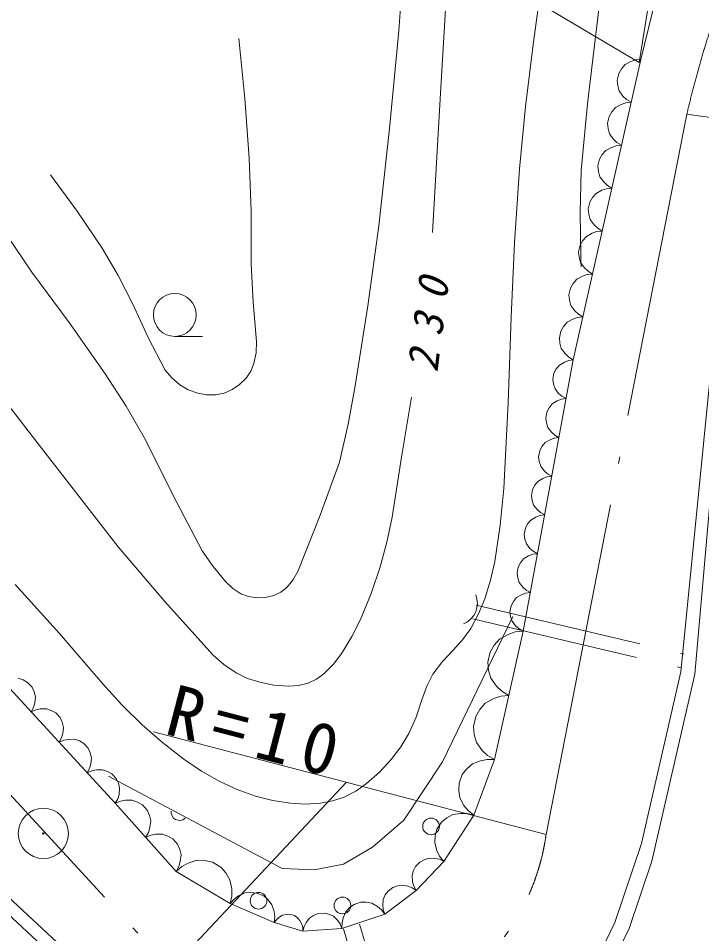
# Model space of a CAD drawing. Units: millimetres, scale not verified. Extents: x 61214 to 701214, y 6682 to 366682.
# Drawn here: x 178134 to 202540, y 256481 to 289187 of the extents above; entities that cross this region are included whole.
import ezdxf

# ---------------------------------------------------------------- set-up
doc = ezdxf.new("R2010")
doc.units = ezdxf.units.MM
doc.header["$LTSCALE"] = 1000
doc.linetypes.add('DASHED', pattern=[7.5, 6, -1.5])
doc.linetypes.add('LONG_DASHED_DOTTED', pattern=[15.25, 12, -1.5, 0.25, -1.5])
doc.layers.add('S-SUV', color=7, linetype='Continuous', lineweight=13)
doc.styles.add('ＭＳ ゴシック', font='')
doc.styles.get('ＭＳ ゴシック').set_extended_font_data('MS Gothic')

msp = doc.modelspace()

# ---------------------------------------------------------------- linework, layer by layer
at = {"layer": 'S-SUV'}
for p, q in [((200308, 287603), (187410, 295268)), ((191720, 288735), (192076, 293488)), ((197202, 293139), (196516, 288248)), ((193212, 286507), (193503, 291495)), ((200365, 287720), (201130, 290821)), ((198990, 290495), (198745, 288520)), ((200308, 287603), (200611, 289527)), ((191393, 285253), (191720, 288735)), ((198745, 288520), (198460, 286136)), ((186222, 286317), (186010, 288466)), ((196516, 288248), (196247, 286037)), ((197955, 276982), (200365, 287720)), ((199803, 287532), (199674, 287384)), ((200006, 287644), (199803, 287532)), ((200176, 287702), (200006, 287644)), ((200365, 287720), (200176, 287702)), ((199576, 287217), (199522, 286979)), ((199674, 287384), (199576, 287217)), ((199522, 286979), (199539, 286786)), ((192928, 281531), (193212, 286507)), ((199539, 286786), (199593, 286596)), ((199593, 286596), (199729, 286409)), ((186384, 284192), (186222, 286317)), ((199729, 286409), (199858, 286287)), ((200021, 286186), (199832, 286168)), ((199858, 286287), (200021, 286186)), ((196247, 286037), (196036, 283811)), ((198460, 286136), (198235, 283749)), ((199459, 285998), (199329, 285850)), ((199661, 286110), (199459, 285998)), ((199832, 286168), (199661, 286110)), ((199231, 285683), (199178, 285445)), ((199329, 285850), (199231, 285683)), ((202009, 285759), (230971, 281816)), ((191007, 281775), (191393, 285253)), ((199178, 285445), (199195, 285252)), ((199195, 285252), (199249, 285062)), ((199249, 285062), (199384, 284875)), ((199384, 284875), (199514, 284753)), ((199317, 284576), (199115, 284464)), ((199487, 284634), (199317, 284576)), ((199677, 284652), (199487, 284634)), ((199514, 284753), (199677, 284652)), ((198985, 284316), (198887, 284149)), ((199115, 284464), (198985, 284316)), ((186450, 282300), (186384, 284192)), ((198887, 284149), (198833, 283911)), ((198833, 283911), (198850, 283718)), ((179289, 283596), (180231, 282301)), ((196036, 283811), (195857, 281163)), ((198235, 283749), (198199, 282232)), ((198850, 283718), (198905, 283528)), ((198905, 283528), (199040, 283341)), ((199040, 283341), (199170, 283219)), ((198770, 282930), (198640, 282782)), ((198973, 283042), (198770, 282930)), ((199143, 283100), (198973, 283042)), ((199332, 283118), (199143, 283100)), ((199170, 283219), (199332, 283118)), ((176929, 282582), (178619, 280116)), ((198542, 282615), (198489, 282377)), ((198640, 282782), (198542, 282615)), ((180231, 282301), (181125, 280970)), ((186455, 280418), (186450, 282300)), ((198489, 282377), (198506, 282184)), ((198199, 282232), (198223, 280711)), ((198506, 282184), (198560, 281994)), ((198560, 281994), (198695, 281807)), ((162551, 281847), (181596, 261139)), ((190618, 278914), (191007, 281775)), ((198695, 281807), (198825, 281685)), ((198825, 281685), (198988, 281584)), ((198426, 281396), (198296, 281248)), ((198628, 281508), (198426, 281396)), ((198799, 281566), (198628, 281508)), ((198988, 281584), (198799, 281566)), ((181125, 280970), (181700, 279994)), ((195857, 281163), (195738, 278510)), ((198198, 281081), (198145, 280843)), ((198296, 281248), (198198, 281081)), ((198145, 280843), (198162, 280650)), ((198162, 280650), (198216, 280460)), ((198223, 280711), (198228, 280511)), ((186516, 279050), (186455, 280418)), ((198216, 280460), (198351, 280273)), ((198228, 280511), (198234, 280310)), ((178619, 280116), (179954, 278318)), ((181700, 279994), (182229, 278977)), ((198284, 279974), (198082, 279862)), ((198454, 280032), (198284, 279974)), ((198351, 280273), (198481, 280151)), ((198643, 280050), (198454, 280032)), ((198481, 280151), (198643, 280050)), ((197952, 279714), (197854, 279547)), ((198082, 279862), (197952, 279714)), ((197854, 279547), (197800, 279309)), ((186640, 277639), (186516, 279050)), ((197800, 279309), (197817, 279116)), ((197817, 279116), (197872, 278926)), ((182229, 278977), (182775, 277784)), ((190168, 276057), (190618, 278914)), ((197872, 278926), (198007, 278739)), ((198007, 278739), (198136, 278617)), ((195738, 278510), (195634, 275451)), ((197940, 278440), (197737, 278328)), ((198110, 278498), (197940, 278440)), ((198299, 278516), (198110, 278498)), ((198136, 278617), (198299, 278516)), ((175580, 278205), (178644, 274251)), ((179954, 278318), (181237, 276489)), ((197509, 278013), (197456, 277775)), ((197607, 278180), (197509, 278013)), ((197737, 278328), (197607, 278180)), ((182775, 277784), (183378, 276611)), ((183723, 277823), (184718, 277823)), ((197456, 277775), (197473, 277582)), ((186624, 277233), (186640, 277639)), ((197473, 277582), (197527, 277393)), ((197527, 277393), (197662, 277205)), ((186550, 276858), (186624, 277233)), ((197662, 277205), (197792, 277083)), ((197792, 277083), (197955, 276982)), ((186437, 276580), (186550, 276858)), ((196165, 267290), (197955, 276982)), ((197458, 276795), (197347, 276658)), ((197636, 276902), (197458, 276795)), ((197786, 276960), (197636, 276902)), ((197955, 276982), (197786, 276960)), ((181237, 276489), (181984, 275327)), ((183378, 276611), (183611, 276337)), ((186268, 276326), (186437, 276580)), ((197265, 276505), (197226, 276290)), ((197347, 276658), (197265, 276505)), ((183611, 276337), (183899, 276095)), ((183899, 276095), (184201, 275917)), ((185773, 275920), (186038, 276098)), ((186038, 276098), (186268, 276326)), ((189912, 274683), (190168, 276057)), ((197226, 276290), (197247, 276118)), ((197247, 276118), (197302, 275950)), ((201796, 265833), (202821, 276134)), ((203202, 276053), (202291, 265754)), ((184201, 275917), (184542, 275790)), ((184542, 275790), (184857, 275732)), ((184857, 275732), (185186, 275733)), ((185186, 275733), (185487, 275797)), ((185487, 275797), (185773, 275920)), ((197302, 275950), (197430, 275787)), ((197430, 275787), (197550, 275683)), ((191822, 273505), (192171, 275650)), ((195634, 275451), (195470, 272388)), ((197203, 275410), (197091, 275273)), ((197380, 275517), (197203, 275410)), ((197530, 275575), (197380, 275517)), ((197699, 275598), (197530, 275575)), ((197550, 275683), (197699, 275598)), ((181984, 275327), (182681, 274132)), ((197009, 275120), (196970, 274906)), ((197091, 275273), (197009, 275120)), ((196970, 274906), (196992, 274733)), ((196992, 274733), (197047, 274566)), ((189599, 273332), (189912, 274683)), ((197047, 274566), (197174, 274402)), ((178644, 274251), (181704, 270306)), ((182681, 274132), (183666, 272134)), ((197124, 274132), (196947, 274026)), ((197275, 274191), (197124, 274132)), ((197174, 274402), (197294, 274298)), ((197443, 274213), (197275, 274191)), ((197294, 274298), (197443, 274213)), ((196836, 273889), (196754, 273736)), ((196947, 274026), (196836, 273889)), ((191480, 271366), (191822, 273505)), ((196754, 273736), (196714, 273521)), ((196714, 273521), (196736, 273349)), ((188909, 271434), (189599, 273332)), ((196736, 273349), (196791, 273181)), ((196791, 273181), (196918, 273018)), ((197019, 272806), (196869, 272748)), ((196918, 273018), (197039, 272913)), ((197188, 272829), (197019, 272806)), ((197039, 272913), (197188, 272829)), ((196580, 272504), (196498, 272351)), ((196691, 272641), (196580, 272504)), ((196869, 272748), (196691, 272641)), ((183666, 272134), (184703, 270166)), ((195470, 272388), (195341, 271083)), ((196498, 272351), (196458, 272136)), ((196458, 272136), (196480, 271964)), ((196480, 271964), (196535, 271796)), ((196535, 271796), (196663, 271633)), ((196663, 271633), (196783, 271529)), ((196783, 271529), (196932, 271444)), ((188112, 269426), (188909, 271434)), ((191296, 270465), (191480, 271366)), ((196436, 271256), (196324, 271119)), ((196613, 271363), (196436, 271256)), ((196763, 271421), (196613, 271363)), ((196932, 271444), (196763, 271421)), ((195341, 271083), (195151, 269782)), ((196242, 270966), (196203, 270752)), ((196324, 271119), (196242, 270966)), ((196203, 270752), (196225, 270579)), ((196225, 270579), (196280, 270412)), ((181704, 270306), (183359, 268367)), ((184703, 270166), (185092, 269600)), ((191054, 269583), (191296, 270465)), ((196280, 270412), (196407, 270249)), ((196407, 270249), (196527, 270144)), ((196180, 269872), (196069, 269735)), ((196357, 269979), (196180, 269872)), ((196507, 270037), (196357, 269979)), ((196676, 270059), (196507, 270037)), ((196527, 270144), (196676, 270059)), ((185092, 269600), (185535, 269062)), ((190736, 268638), (191054, 269583)), ((195151, 269782), (195003, 269109)), ((195987, 269582), (195947, 269367)), ((196069, 269735), (195987, 269582)), ((187933, 269109), (188112, 269426)), ((195947, 269367), (195969, 269195)), ((195969, 269195), (196024, 269027)), ((179604, 267212), (178023, 268958)), ((185535, 269062), (185794, 268820)), ((187507, 268679), (187718, 268846)), ((187718, 268846), (187933, 269109)), ((195003, 269109), (194794, 268444)), ((196024, 269027), (196151, 268864)), ((196151, 268864), (196272, 268760)), ((185794, 268820), (186086, 268628)), ((186086, 268628), (186356, 268524)), ((186356, 268524), (186650, 268478)), ((186960, 268490), (187258, 268561)), ((187258, 268561), (187507, 268679)), ((190359, 267710), (190736, 268638)), ((196101, 268594), (195924, 268487)), ((196252, 268652), (196101, 268594)), ((196421, 268675), (196252, 268652)), ((196272, 268760), (196421, 268675)), ((183359, 268367), (185088, 266436)), ((186650, 268478), (186960, 268490)), ((194794, 268444), (194572, 267908)), ((195731, 268197), (195691, 267982)), ((195813, 268350), (195731, 268197)), ((195924, 268487), (195813, 268350)), ((194572, 267908), (194290, 267390)), ((195691, 267982), (195713, 267810)), ((167079, 267733), (179865, 255849)), ((190050, 267099), (190359, 267710)), ((193279, 262623), (195796, 267810)), ((195713, 267810), (195768, 267643)), ((195768, 267643), (195896, 267479)), ((181141, 265425), (179604, 267212)), ((194290, 267390), (194003, 266982)), ((196165, 267290), (195135, 262699)), ((195882, 267263), (195627, 267176)), ((196165, 267290), (195882, 267263)), ((195896, 267479), (196016, 267375)), ((196016, 267375), (196165, 267290)), ((183971, 251418), (167105, 267094)), ((189683, 266508), (190050, 267099)), ((194003, 266982), (193666, 266608)), ((195324, 267009), (195130, 266787)), ((195627, 267176), (195324, 267009)), ((193666, 266608), (193280, 266201)), ((195130, 266787), (194983, 266537)), ((185088, 266436), (185479, 266096)), ((189385, 266115), (189683, 266508)), ((194983, 266537), (194903, 266181)), ((185479, 266096), (185915, 265798)), ((189045, 265766), (189385, 266115)), ((193280, 266201), (192941, 265756)), ((194903, 266181), (194929, 265892)), ((178309, 265549), (178134, 265609)), ((185915, 265798), (186325, 265604)), ((186325, 265604), (186762, 265463)), ((188781, 265572), (189045, 265766)), ((192941, 265756), (192719, 265319)), ((194929, 265892), (195010, 265608)), ((195010, 265608), (195212, 265328)), ((200387, 259705), (201796, 265833)), ((202291, 265754), (200755, 259075)), ((178468, 265459), (178309, 265549)), ((178623, 265290), (178468, 265459)), ((178700, 265124), (178623, 265290)), ((181836, 264658), (181141, 265425)), ((186762, 265463), (187261, 265366)), ((187261, 265366), (187784, 265327)), ((187784, 265327), (188146, 265350)), ((188146, 265350), (188491, 265432)), ((188491, 265432), (188781, 265572)), ((192719, 265319), (192544, 264839)), ((195212, 265328), (195407, 265146)), ((178745, 264944), (178700, 265124)), ((178723, 264728), (178745, 264944)), ((195367, 264968), (195112, 264880)), ((195650, 264995), (195367, 264968)), ((195407, 265146), (195650, 264995)), ((178677, 264565), (178723, 264728)), ((182561, 263947), (181836, 264658)), ((192544, 264839), (192342, 264222)), ((194809, 264713), (194615, 264491)), ((195112, 264880), (194809, 264713)), ((178589, 264408), (178677, 264565)), ((178755, 264480), (178589, 264408)), ((178918, 264515), (178755, 264480)), ((179136, 264519), (178918, 264515)), ((179312, 264459), (179136, 264519)), ((179470, 264369), (179312, 264459)), ((179626, 264200), (179470, 264369)), ((194615, 264491), (194468, 264241)), ((179703, 264034), (179626, 264200)), ((179748, 263854), (179703, 264034)), ((183285, 263307), (182561, 263947)), ((192342, 264222), (192085, 263632)), ((194468, 264241), (194388, 263885)), ((179679, 263475), (179725, 263638)), ((179725, 263638), (179748, 263854)), ((196983, 260027), (182960, 263698)), ((192085, 263632), (191794, 263155)), ((194388, 263885), (194414, 263596)), ((179591, 263319), (179679, 263475)), ((179757, 263390), (179591, 263319)), ((179921, 263425), (179757, 263390)), ((180138, 263429), (179921, 263425)), ((180314, 263370), (180138, 263429)), ((180473, 263279), (180314, 263370)), ((184046, 262715), (183285, 263307)), ((194414, 263596), (194495, 263313)), ((194495, 263313), (194697, 263032)), ((180628, 263110), (180473, 263279)), ((180705, 262944), (180628, 263110)), ((191794, 263155), (191446, 262700)), ((194697, 263032), (194892, 262850)), ((180750, 262764), (180705, 262944)), ((180728, 262548), (180750, 262764)), ((184673, 262292), (184046, 262715)), ((191446, 262700), (191032, 262253)), ((194641, 262662), (194351, 262550)), ((195135, 262699), (194397, 260716)), ((194879, 262709), (194641, 262662)), ((195135, 262699), (194879, 262709)), ((194892, 262850), (195135, 262699)), ((180594, 262229), (180682, 262385)), ((180682, 262385), (180728, 262548)), ((180923, 262335), (180759, 262300)), ((181141, 262339), (180923, 262335)), ((181317, 262280), (181141, 262339)), ((191905, 260538), (193279, 262623)), ((194151, 262376), (193990, 262171)), ((194351, 262550), (194151, 262376)), ((180759, 262300), (180594, 262229)), ((181475, 262189), (181317, 262280)), ((181352, 262114), (187557, 258808)), ((181631, 262020), (181475, 262189)), ((181707, 261855), (181631, 262020)), ((185327, 261923), (184673, 262292)), ((191032, 262253), (190571, 261843)), ((193990, 262171), (193876, 261863)), ((181752, 261675), (181707, 261855)), ((181730, 261458), (181752, 261675)), ((183583, 255214), (189851, 261894)), ((185956, 261634), (185327, 261923)), ((190571, 261843), (190183, 261575)), ((193876, 261863), (193864, 261603)), ((181684, 261295), (181730, 261458)), ((186610, 261400), (185956, 261634)), ((187228, 261240), (186610, 261400)), ((189767, 261361), (189353, 261223)), ((190183, 261575), (189767, 261361)), ((193864, 261603), (193902, 261340)), ((193902, 261340), (194048, 261066)), ((181596, 261139), (181684, 261295)), ((181780, 261215), (181596, 261139)), ((183768, 258707), (181596, 261139)), ((181961, 261251), (181780, 261215)), ((182200, 261252), (181961, 261251)), ((182393, 261183), (182200, 261252)), ((182566, 261081), (182393, 261183)), ((182734, 260892), (182566, 261081)), ((187852, 261140), (187228, 261240)), ((188389, 261111), (187852, 261140)), ((188922, 261142), (188389, 261111)), ((189353, 261223), (188922, 261142)), ((194048, 261066), (194199, 260880)), ((182816, 260709), (182734, 260892)), ((182862, 260510), (182816, 260709)), ((194397, 260716), (193329, 259063)), ((193656, 260738), (193439, 260620)), ((193942, 260781), (193656, 260738)), ((194167, 260776), (193942, 260781)), ((194397, 260716), (194167, 260776)), ((194199, 260880), (194397, 260716)), ((182835, 260272), (182862, 260510)), ((190786, 259571), (191905, 260538)), ((193252, 260466), (193086, 260210)), ((193439, 260620), (193252, 260466)), ((182682, 259923), (182781, 260093)), ((182781, 260093), (182835, 260272)), ((183046, 260035), (182865, 259999)), ((183286, 260036), (183046, 260035)), ((183478, 259967), (183286, 260036)), ((193086, 260210), (193023, 259975)), ((182865, 259999), (182682, 259923)), ((183651, 259865), (183478, 259967)), ((183820, 259676), (183651, 259865)), ((193023, 259975), (193005, 259729)), ((193005, 259729), (193082, 259451)), ((199434, 256878), (200387, 259705)), ((183902, 259493), (183820, 259676)), ((183948, 259294), (183902, 259493)), ((189744, 258961), (190786, 259571)), ((193082, 259451), (193182, 259252)), ((183867, 258877), (183920, 259056)), ((183920, 259056), (183948, 259294)), ((184514, 259107), (184199, 259006)), ((184795, 259097), (184514, 259107)), ((185065, 259035), (184795, 259097)), ((185365, 258857), (185065, 259035)), ((192472, 259039), (192319, 258877)), ((193329, 259063), (192338, 258020)), ((192628, 259124), (192472, 259039)), ((192800, 259179), (192628, 259124)), ((193011, 259172), (192800, 259179)), ((193172, 259138), (193011, 259172)), ((193329, 259063), (193172, 259138)), ((193182, 259252), (193329, 259063)), ((200755, 259075), (199944, 256668)), ((183977, 258883), (183768, 258707)), ((183768, 258707), (183867, 258877)), ((185700, 257562), (183768, 258707)), ((184199, 259006), (183977, 258883)), ((185549, 258651), (185365, 258857)), ((187557, 258808), (188701, 258757)), ((188701, 258757), (189744, 258961)), ((192241, 258717), (192195, 258543)), ((192319, 258877), (192241, 258717)), ((185693, 258409), (185549, 258651)), ((185755, 258085), (185693, 258409)), ((192195, 258543), (192213, 258332)), ((185760, 257827), (185755, 258085)), ((191512, 258135), (191339, 258005)), ((191675, 258192), (191512, 258135)), ((191849, 258217), (191675, 258192)), ((192050, 258176), (191849, 258217)), ((192199, 258117), (192050, 258176)), ((192338, 258020), (192199, 258117)), ((192213, 258332), (192257, 258176)), ((192257, 258176), (192338, 258020)), ((185700, 257562), (185760, 257827)), ((186000, 257830), (185842, 257716)), ((186229, 257937), (186000, 257830)), ((186444, 257956), (186229, 257937)), ((186655, 257934), (186444, 257956)), ((186899, 257828), (186655, 257934)), ((187059, 257688), (186899, 257828)), ((191239, 257865), (191166, 257705)), ((192338, 258020), (191219, 257181)), ((191339, 258005), (191239, 257865)), ((185842, 257716), (185700, 257562)), ((187277, 256876), (185700, 257562)), ((187191, 257518), (187059, 257688)), ((187269, 257278), (187191, 257518)), ((189964, 257411), (189826, 257263)), ((190124, 257528), (189964, 257411)), ((190360, 257607), (190124, 257528)), ((190559, 257609), (190360, 257607)), ((190757, 257574), (190559, 257609)), ((190962, 257455), (190757, 257574)), ((191103, 257337), (190962, 257455)), ((191166, 257705), (191149, 257500)), ((191149, 257500), (191167, 257343)), ((187297, 257083), (187269, 257278)), ((187277, 256876), (187297, 257083)), ((187574, 257144), (187441, 257062)), ((187704, 257172), (187574, 257144)), ((187835, 257174), (187704, 257172)), ((187993, 257127), (187835, 257174)), ((188101, 257053), (187993, 257127)), ((188682, 257136), (188534, 257041)), ((188842, 257201), (188682, 257136)), ((189059, 257217), (188842, 257201)), ((189227, 257176), (189059, 257217)), ((189387, 257103), (189227, 257176)), ((189535, 256960), (189387, 257103)), ((191219, 257181), (189693, 256672)), ((189826, 257263), (189734, 257046)), ((191219, 257181), (191103, 257337)), ((191167, 257343), (191219, 257181)), ((187353, 256980), (187277, 256876)), ((188294, 256570), (187277, 256876)), ((187441, 257062), (187353, 256980)), ((188194, 256958), (188101, 257053)), ((188260, 256816), (188194, 256958)), ((188291, 256699), (188260, 256816)), ((188409, 256878), (188339, 256735)), ((188534, 257041), (188409, 256878)), ((189629, 256829), (189535, 256960)), ((189693, 256672), (189629, 256829)), ((189695, 256868), (189693, 256672)), ((189734, 257046), (189695, 256868)), ((198427, 254813), (199434, 256878)), ((188294, 256570), (188291, 256699)), ((188339, 256735), (188294, 256570)), ((189693, 256672), (188294, 256570)), ((199944, 256668), (198905, 254540))]:
    msp.add_line(p, q, dxfattribs=at)
at = {"layer": 'S-SUV', "linetype": 'LONG_DASHED_DOTTED'}
for p, q in [((152418, 289048), (183583, 255214)), ((196983, 260027), (202009, 285759))]:
    msp.add_line(p, q, dxfattribs=at)
at = {"layer": 'S-SUV', "linetype": 'DASHED'}
for p, q in [((194485, 268215), (201903, 266468)), ((194370, 267728), (201789, 265982)), ((190319, 256823), (192506, 249474)), ((189744, 256652), (191931, 249302))]:
    msp.add_line(p, q, dxfattribs=at)
at = {"layer": 'S-SUV'}
for centre, radius in [((183723, 278588), 765), ((179030, 260063), 896), ((192873, 260316), 298), ((179030, 260063), 27), ((186713, 257660), 298), ((189709, 257490), 298)]:
    msp.add_circle(centre, radius, dxfattribs=at)
at = {"layer": 'S-SUV', "linetype": 'LONG_DASHED_DOTTED'}
for centre, radius, start, end in [((237341, 277558), 36272, 148.7943, 166.9323), ((189020, 261137), 8040, 227.446, 352.0678)]:
    msp.add_arc(centre, radius, start, end, dxfattribs=at)
at = {"layer": 'S-SUV'}
for centre, radius, start, end in [((193733, 268288), 796, 292.4569, 22.4569), ((196208, 266137), 298, 157.6112, 177.0988), ((183888, 260825), 298, 172.7164, 312.5135)]:
    msp.add_arc(centre, radius, start, end, dxfattribs=at)

# ---------------------------------------------------------------- texts
at = {"layer": 'S-SUV', "attachment_point": 7, "style": 'ＭＳ ゴシック'}
for s, insert, char_height, rotation in [('\\T1.73;\\Q15;230', (193117, 276507), 1100, 82.8), ('\\T1.32;R=10', (183292, 263609), 1833, 345.4)]:
    msp.add_mtext(s, dxfattribs=dict(at, insert=insert, char_height=char_height, rotation=rotation))

doc.saveas('drawing.dxf')
